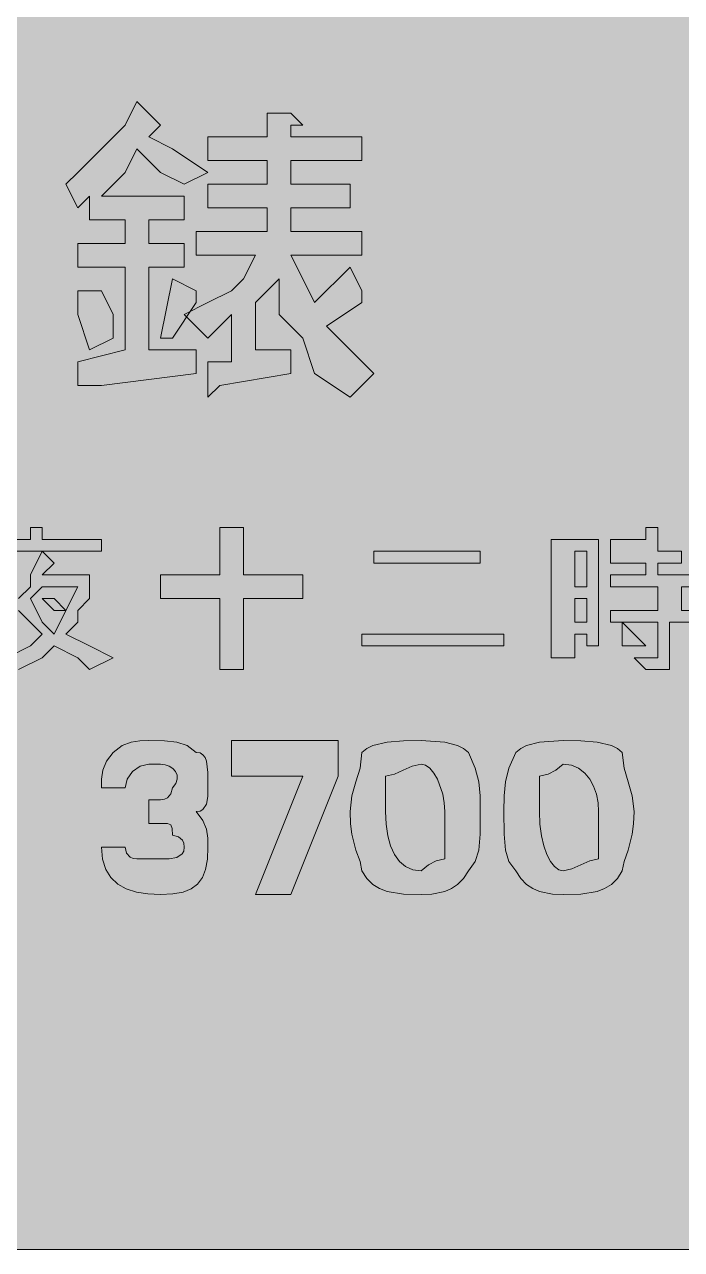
# Model space of a CAD drawing. Header units: metres. Extents: x 9 to 558, y 12 to 260.
# Drawn here: x 361.4 to 428, y 11.8 to 136 of the extents above; entities that cross this region are included whole.
import ezdxf

# ---------------------------------------------------------------- set-up
doc = ezdxf.new("R2010")
doc.units = ezdxf.units.M
doc.layers.add('FILL_BLACK_000000', color=7, linetype='Continuous', true_color=0x000000)
doc.layers.add('FILL_YELLOW_FFFF00', color=7, linetype='Continuous', true_color=0xffff00)

msp = doc.modelspace()

# ---------------------------------------------------------------- hatches: boundary and pattern name
at = {"layer": 'FILL_BLACK_000000', "true_color": 0x000000}
h = msp.add_hatch(color=7, dxfattribs=at)
h.dxf.hatch_style = 1
h.paths.add_polyline_path([(366.81, 101.76), (371.61, 102.96), (371.61, 111.36), (366.81, 111.36), (366.81, 113.76), (371.61, 113.76), (371.61, 116.16), (368.01, 116.16), (368.01, 118.56), (366.81, 117.36), (365.61, 119.76), (366.81, 120.96), (369.21, 123.36), (371.61, 125.76), (372.81, 128.16), (375.21, 125.76), (374.01, 124.56), (376.41, 123.36), (380.01, 120.96), (377.61, 119.76), (375.21, 120.96), (372.81, 123.36), (371.61, 120.96), (369.21, 118.56), (377.61, 118.56), (377.61, 116.16), (374.01, 116.16), (374.01, 113.76), (377.61, 113.76), (377.61, 111.36), (374.01, 111.36), (374.01, 102.96), (378.81, 102.96), (378.81, 100.56), (369.21, 99.36), (368.01, 99.36), (366.81, 99.36), (366.81, 101.76)])
h = msp.add_hatch(color=7, dxfattribs=at)
h.dxf.hatch_style = 1
h.paths.add_polyline_path([(386.01, 124.56), (386.01, 126.96), (388.41, 126.96), (389.61, 125.76), (388.41, 125.76), (388.41, 124.56), (395.61, 124.56), (395.61, 122.16), (388.41, 122.16), (388.41, 119.76), (394.41, 119.76), (394.41, 117.36), (388.41, 117.36), (388.41, 114.96), (395.61, 114.96), (395.61, 112.56), (388.41, 112.56), (389.61, 110.16), (390.81, 107.76), (394.41, 111.36), (395.61, 108.96), (395.61, 107.76), (392.01, 105.36), (394.41, 102.96), (396.81, 100.56), (394.41, 98.16), (390.81, 100.56), (389.61, 104.16), (387.21, 106.56), (387.21, 110.16), (384.81, 107.76), (384.81, 102.96), (388.41, 102.96), (388.41, 100.56), (381.21, 99.36), (380.01, 98.16), (380.01, 99.36), (380.01, 101.76), (382.41, 101.76), (382.41, 106.56), (380.01, 104.16), (377.61, 106.56), (380.01, 107.76), (382.41, 108.96), (383.61, 110.16), (384.81, 112.56), (378.81, 112.56), (378.81, 114.96), (386.01, 114.96), (386.01, 117.36), (380.01, 117.36), (380.01, 119.76), (386.01, 119.76), (386.01, 122.16), (380.01, 122.16), (380.01, 124.56), (386.01, 124.56)])
h = msp.add_hatch(color=7, dxfattribs=at)
h.dxf.hatch_style = 1
h.paths.add_polyline_path([(376.41, 110.16), (378.81, 108.96), (378.81, 107.76), (376.41, 104.16), (375.21, 104.16), (376.41, 110.16)])
h = msp.add_hatch(color=7, dxfattribs=at)
h.dxf.hatch_style = 1
h.paths.add_polyline_path([(370.41, 106.56), (370.41, 104.16), (368.01, 102.96), (366.81, 106.56), (366.81, 108.96), (369.21, 108.96), (370.41, 106.56)])
h = msp.add_hatch(color=7, dxfattribs=at)
h.dxf.hatch_style = 1
h.paths.add_polyline_path([(362.01, 83.76), (362.01, 84.96), (363.21, 84.96), (363.21, 83.76), (369.21, 83.76), (369.21, 82.56), (356.01, 82.56), (356.01, 83.76), (362.01, 83.76)])
h = msp.add_hatch(color=7, dxfattribs=at)
h.dxf.hatch_style = 1
h.paths.add_polyline_path([(383.61, 84.96), (383.61, 80.16), (389.61, 80.16), (389.61, 77.76), (383.61, 77.76), (383.61, 70.56), (381.21, 70.56), (381.21, 77.76), (375.21, 77.76), (375.21, 80.16), (381.21, 80.16), (381.21, 84.96), (382.41, 84.96), (383.61, 84.96)])
h = msp.add_hatch(color=7, dxfattribs=at)
h.dxf.hatch_style = 1
h.paths.add_polyline_path([(424.41, 81.36), (420.81, 81.36), (420.81, 83.76), (424.41, 83.76), (424.41, 84.96), (425.61, 84.96), (425.61, 82.56), (428.01, 82.56), (428.01, 81.36), (425.61, 81.36), (425.61, 80.16), (429.21, 80.16), (429.21, 78.96), (428.01, 78.96), (428.01, 76.56), (429.21, 76.56), (429.21, 75.36), (426.81, 75.36), (426.81, 71.76), (426.81, 70.56), (425.61, 70.56), (424.41, 70.56), (423.21, 71.76), (425.61, 71.76), (425.61, 72.96), (425.61, 75.36), (420.81, 75.36), (420.81, 76.56), (425.61, 76.56), (425.61, 78.96), (420.81, 78.96), (420.81, 80.16), (424.41, 80.16), (424.41, 81.36)])
h = msp.add_hatch(color=7, dxfattribs=at)
h.dxf.hatch_style = 1
h.paths.add_polyline_path([(418.41, 72.96), (418.41, 74.16), (417.21, 74.16), (417.21, 71.76), (414.81, 71.76), (414.81, 72.96), (414.81, 83.76), (419.61, 83.76), (419.61, 72.96), (418.41, 72.96)])
h.paths.add_polyline_path([(417.21, 82.56), (417.21, 78.96), (418.41, 78.96), (418.41, 82.56), (417.21, 82.56)], flags=16)
h.paths.add_polyline_path([(418.41, 77.76), (417.21, 77.76), (417.21, 75.36), (418.41, 75.36), (418.41, 77.76)], flags=16)
h = msp.add_hatch(color=7, dxfattribs=at)
h.dxf.hatch_style = 1
h.paths.add_polyline_path([(368.01, 80.16), (368.01, 78.96), (368.01, 77.76), (366.81, 76.56), (366.81, 75.36), (365.61, 74.16), (368.01, 72.96), (370.41, 71.76), (368.01, 70.56), (366.81, 71.76), (364.41, 72.96), (363.21, 71.76), (360.81, 70.56), (359.61, 71.76), (362.01, 72.96), (363.21, 74.16), (360.81, 76.56), (360.81, 75.36), (359.61, 76.56), (360.81, 77.76), (362.01, 78.96), (362.01, 80.16), (363.21, 82.56), (364.41, 81.36), (363.21, 80.16), (366.81, 80.16), (368.01, 80.16)])
h.paths.add_polyline_path([(365.61, 76.56), (366.81, 78.96), (363.21, 78.96), (362.01, 77.76), (363.21, 75.36), (364.41, 74.16), (365.61, 76.56)], flags=16)
h = msp.add_hatch(color=7, dxfattribs=at)
h.dxf.hatch_style = 1
h.paths.add_polyline_path([(407.61, 82.56), (407.61, 81.36), (396.81, 81.36), (396.81, 82.56), (407.61, 82.56)])
h = msp.add_hatch(color=7, dxfattribs=at)
h.dxf.hatch_style = 1
h.paths.add_polyline_path([(363.21, 77.76), (364.41, 77.76), (365.61, 76.56), (364.41, 76.56), (363.21, 77.76)])
h = msp.add_hatch(color=7, dxfattribs=at)
h.dxf.hatch_style = 1
h.paths.add_polyline_path([(423.21, 74.16), (424.41, 72.96), (423.21, 72.96), (422.01, 72.96), (422.01, 74.16), (422.01, 75.36), (423.21, 74.16)])
h = msp.add_hatch(color=7, dxfattribs=at)
h.dxf.hatch_style = 1
h.paths.add_polyline_path([(410.01, 74.16), (410.01, 72.96), (395.61, 72.96), (395.61, 74.16), (410.01, 74.16)])
h = msp.add_hatch(color=7, dxfattribs=at)
h.dxf.hatch_style = 1
h.paths.add_polyline_path([(373.92, 47.82), (372.75, 48), (371.73, 48.33), (370.86, 48.81), (370.16, 49.46), (369.64, 50.29), (369.32, 51.32), (369.21, 52.56), (371.61, 52.56), (371.76, 51.96), (372.12, 51.55), (372.41, 51.41), (372.81, 51.36), (375.21, 51.36), (376.09, 51.38), (376.86, 51.51), (377.4, 51.87), (377.56, 52.16), (377.61, 52.56), (377.56, 52.96), (377.42, 53.25), (377.01, 53.61), (376.41, 53.76), (376.39, 54.45), (376.26, 54.81), (375.9, 54.94), (375.21, 54.96), (374.01, 54.96), (374.01, 57.36), (375.21, 57.36), (375.61, 57.41), (375.9, 57.55), (376.26, 57.96), (376.41, 58.56), (376.75, 59.01), (376.9, 59.44), (376.87, 59.85), (376.71, 60.21), (376.43, 60.52), (376.07, 60.75), (375.66, 60.91), (375.21, 60.96), (374.01, 60.96), (373.13, 60.75), (372.36, 60.21), (371.82, 59.44), (371.61, 58.56), (369.21, 58.56), (369.23, 59.46), (369.36, 60.36), (369.72, 61.26), (370.41, 62.16), (371.31, 62.85), (372.21, 63.21), (373.11, 63.34), (374.01, 63.36), (375.6, 63.34), (376.86, 63.21), (377.89, 62.85), (378.81, 62.16), (379.21, 62.1), (379.5, 61.93), (379.72, 61.65), (379.86, 61.26), (379.99, 60.13), (380.01, 58.56), (379.99, 57.68), (379.86, 56.91), (379.5, 56.37), (379.21, 56.21), (378.81, 56.16), (379.5, 55.26), (379.86, 54.36), (379.99, 53.46), (380.01, 52.56), (379.95, 51.32), (379.77, 50.29), (379.44, 49.46), (378.96, 48.81), (378.31, 48.33), (377.48, 48), (376.45, 47.82), (375.21, 47.76), (373.92, 47.82)])
h = msp.add_hatch(color=7, dxfattribs=at)
h.dxf.hatch_style = 1
h.paths.add_polyline_path([(389.61, 59.76), (382.41, 59.76), (382.41, 63.36), (393.21, 63.36), (393.21, 59.76), (388.41, 47.76), (384.81, 47.76), (389.61, 59.76)])
h = msp.add_hatch(color=7, dxfattribs=at)
h.dxf.hatch_style = 1
h.paths.add_polyline_path([(407.46, 52.26), (407.1, 51.1), (406.41, 50.16), (405.91, 49.37), (405.32, 48.77), (404.68, 48.35), (404.01, 48.06), (402.7, 47.8), (401.61, 47.76), (399.83, 47.8), (398.16, 48.06), (397.4, 48.35), (396.72, 48.77), (396.11, 49.37), (395.61, 50.16), (395.42, 51.1), (395.01, 52.26), (394.6, 53.87), (394.46, 54.92), (394.41, 56.16), (394.6, 57.77), (395.01, 59.16), (395.42, 60.55), (395.61, 62.16), (396.11, 62.56), (396.72, 62.85), (398.16, 63.21), (399.83, 63.34), (401.61, 63.36), (404.01, 63.21), (405.32, 62.85), (405.91, 62.56), (406.41, 62.16), (407.1, 60.55), (407.46, 59.16), (407.59, 57.77), (407.61, 56.16), (407.59, 53.87), (407.46, 52.26)])
h.paths.add_polyline_path([(403.8, 57.92), (403.26, 59.46), (402.9, 60.07), (402.49, 60.55), (402.06, 60.85), (401.61, 60.96), (400.71, 60.77), (399.81, 60.36), (398.91, 59.95), (398.01, 59.76), (398.01, 56.16), (398.07, 54.87), (398.23, 53.7), (398.52, 52.68), (398.91, 51.81), (399.42, 51.11), (400.03, 50.59), (400.77, 50.27), (401.61, 50.16), (402.36, 50.76), (403.13, 51.17), (404.01, 51.36), (404.01, 56.16), (403.96, 57.06), (403.8, 57.92)], flags=16)
h = msp.add_hatch(color=7, dxfattribs=at)
h.dxf.hatch_style = 1
h.paths.add_polyline_path([(423.02, 53.87), (422.61, 52.26), (422.2, 51.1), (422.01, 50.16), (421.51, 49.37), (420.9, 48.77), (420.22, 48.35), (419.46, 48.06), (417.79, 47.8), (416.01, 47.76), (414.92, 47.8), (413.61, 48.06), (412.94, 48.35), (412.3, 48.77), (411.71, 49.37), (411.21, 50.16), (410.52, 51.1), (410.16, 52.26), (410.03, 53.87), (410.01, 56.16), (410.03, 57.77), (410.16, 59.16), (410.52, 60.55), (411.21, 62.16), (411.71, 62.56), (412.3, 62.85), (413.61, 63.21), (416.01, 63.36), (417.79, 63.34), (419.46, 63.21), (420.9, 62.85), (421.51, 62.56), (422.01, 62.16), (422.2, 60.55), (422.61, 59.16), (423.02, 57.77), (423.21, 56.16), (423.16, 54.92), (423.02, 53.87)])
h.paths.add_polyline_path([(419.38, 57.92), (419.1, 58.73), (418.71, 59.46), (418.2, 60.07), (417.58, 60.55), (416.85, 60.85), (416.01, 60.96), (415.26, 60.36), (414.49, 59.95), (413.61, 59.76), (413.61, 56.16), (413.66, 54.87), (413.82, 53.7), (414.05, 52.68), (414.36, 51.81), (414.72, 51.11), (415.13, 50.59), (415.56, 50.27), (416.01, 50.16), (416.91, 50.35), (417.81, 50.76), (418.71, 51.17), (419.61, 51.36), (419.61, 56.16), (419.55, 57.06), (419.38, 57.92)], flags=16)
at = {"layer": 'FILL_YELLOW_FFFF00', "true_color": 0xffff00}
h = msp.add_hatch(color=7, dxfattribs=at)
h.dxf.hatch_style = 1
h.paths.add_polyline_path([(551.26, 260.11), (552.02, 259.95), (553.41, 259.41), (556.41, 257.76), (556.81, 257.26), (557.1, 256.67), (557.46, 255.36), (557.61, 252.96), (557.61, 18.96), (557.61, 16.56), (557.42, 15.68), (557.01, 14.91), (556.41, 14.16), (553.41, 12.51), (552.02, 11.97), (551.26, 11.81), (550.41, 11.76), (16.41, 11.76), (14.01, 11.76), (13.13, 12.47), (12.36, 12.96), (11.82, 13.45), (11.66, 13.76), (11.61, 14.16), (10.82, 14.61), (10.22, 15.08), (9.8, 15.57), (9.51, 16.11), (9.25, 17.37), (9.21, 18.96), (9.21, 252.96), (9.21, 255.36), (11.61, 257.76), (12.36, 258.36), (13.13, 258.77), (14.01, 258.96), (14.76, 259.56), (15.53, 259.97), (16.41, 260.16), (550.41, 260.16), (551.26, 260.11)])

# ---------------------------------------------------------------- linework, layer by layer
at = {"layer": 'FILL_BLACK_000000', "lineweight": 0, "true_color": 0x000000}
for points in [[(366.81, 101.76), (371.61, 102.96), (371.61, 111.36), (366.81, 111.36), (366.81, 113.76), (371.61, 113.76), (371.61, 116.16), (368.01, 116.16), (368.01, 118.56), (366.81, 117.36), (365.61, 119.76), (366.81, 120.96), (369.21, 123.36), (371.61, 125.76), (372.81, 128.16), (375.21, 125.76), (374.01, 124.56), (376.41, 123.36), (380.01, 120.96), (377.61, 119.76), (375.21, 120.96), (372.81, 123.36), (371.61, 120.96), (369.21, 118.56), (377.61, 118.56), (377.61, 116.16), (374.01, 116.16), (374.01, 113.76), (377.61, 113.76), (377.61, 111.36), (374.01, 111.36), (374.01, 102.96), (378.81, 102.96), (378.81, 100.56), (369.21, 99.36), (368.01, 99.36), (366.81, 99.36)], [(386.01, 124.56), (386.01, 126.96), (388.41, 126.96), (389.61, 125.76), (388.41, 125.76), (388.41, 124.56), (395.61, 124.56), (395.61, 122.16), (388.41, 122.16), (388.41, 119.76), (394.41, 119.76), (394.41, 117.36), (388.41, 117.36), (388.41, 114.96), (395.61, 114.96), (395.61, 112.56), (388.41, 112.56), (389.61, 110.16), (390.81, 107.76), (394.41, 111.36), (395.61, 108.96), (395.61, 107.76), (392.01, 105.36), (394.41, 102.96), (396.81, 100.56), (394.41, 98.16), (390.81, 100.56), (389.61, 104.16), (387.21, 106.56), (387.21, 110.16), (384.81, 107.76), (384.81, 102.96), (388.41, 102.96), (388.41, 100.56), (381.21, 99.36), (380.01, 98.16), (380.01, 99.36), (380.01, 101.76), (382.41, 101.76), (382.41, 106.56), (380.01, 104.16), (377.61, 106.56), (380.01, 107.76), (382.41, 108.96), (383.61, 110.16), (384.81, 112.56), (378.81, 112.56), (378.81, 114.96), (386.01, 114.96), (386.01, 117.36), (380.01, 117.36), (380.01, 119.76), (386.01, 119.76), (386.01, 122.16), (380.01, 122.16), (380.01, 124.56)], [(376.41, 110.16), (378.81, 108.96), (378.81, 107.76), (376.41, 104.16), (375.21, 104.16)], [(370.41, 106.56), (370.41, 104.16), (368.01, 102.96), (366.81, 106.56), (366.81, 108.96), (369.21, 108.96)], [(362.01, 83.76), (362.01, 84.96), (363.21, 84.96), (363.21, 83.76), (369.21, 83.76), (369.21, 82.56), (356.01, 82.56), (356.01, 83.76)], [(383.61, 84.96), (383.61, 80.16), (389.61, 80.16), (389.61, 77.76), (383.61, 77.76), (383.61, 70.56), (381.21, 70.56), (381.21, 77.76), (375.21, 77.76), (375.21, 80.16), (381.21, 80.16), (381.21, 84.96), (382.41, 84.96)], [(418.41, 72.96), (418.41, 74.16), (417.21, 74.16), (417.21, 71.76), (414.81, 71.76), (414.81, 72.96), (414.81, 83.76), (419.61, 83.76), (419.61, 72.96)], [(407.61, 82.56), (407.61, 81.36), (396.81, 81.36), (396.81, 82.56)], [(417.21, 82.56), (417.21, 78.96), (418.41, 78.96), (418.41, 82.56)], [(365.61, 76.56), (366.81, 78.96), (363.21, 78.96), (362.01, 77.76), (363.21, 75.36), (364.41, 74.16)], [(363.21, 77.76), (364.41, 77.76), (365.61, 76.56), (364.41, 76.56)], [(418.41, 77.76), (417.21, 77.76), (417.21, 75.36), (418.41, 75.36)], [(423.21, 74.16), (424.41, 72.96), (423.21, 72.96), (422.01, 72.96), (422.01, 74.16), (422.01, 75.36)], [(410.01, 74.16), (410.01, 72.96), (395.61, 72.96), (395.61, 74.16)], [(373.92, 47.82), (372.75, 48), (371.73, 48.33), (370.86, 48.81), (370.16, 49.46), (369.64, 50.29), (369.32, 51.32), (369.21, 52.56), (371.61, 52.56), (371.76, 51.96), (372.12, 51.55), (372.41, 51.41), (372.81, 51.36), (375.21, 51.36), (376.09, 51.38), (376.86, 51.51), (377.4, 51.87), (377.56, 52.16), (377.61, 52.56), (377.56, 52.96), (377.42, 53.25), (377.01, 53.61), (376.41, 53.76), (376.39, 54.45), (376.26, 54.81), (375.9, 54.94), (375.21, 54.96), (374.01, 54.96), (374.01, 57.36), (375.21, 57.36), (375.61, 57.41), (375.9, 57.55), (376.26, 57.96), (376.41, 58.56), (376.75, 59.01), (376.9, 59.44), (376.87, 59.85), (376.71, 60.21), (376.43, 60.52), (376.07, 60.75), (375.66, 60.91), (375.21, 60.96), (374.01, 60.96), (373.13, 60.75), (372.36, 60.21), (371.82, 59.44), (371.61, 58.56), (369.21, 58.56), (369.23, 59.46), (369.36, 60.36), (369.72, 61.26), (370.41, 62.16), (371.31, 62.85), (372.21, 63.21), (373.11, 63.34), (374.01, 63.36), (375.6, 63.34), (376.86, 63.21), (377.89, 62.85), (378.81, 62.16), (379.21, 62.1), (379.5, 61.93), (379.72, 61.65), (379.86, 61.26), (379.99, 60.13), (380.01, 58.56), (379.99, 57.68), (379.86, 56.91), (379.5, 56.37), (379.21, 56.21), (378.81, 56.16), (379.5, 55.26), (379.86, 54.36), (379.99, 53.46), (380.01, 52.56), (379.95, 51.32), (379.77, 50.29), (379.44, 49.46), (378.96, 48.81), (378.31, 48.33), (377.48, 48), (376.45, 47.82), (375.21, 47.76)], [(389.61, 59.76), (382.41, 59.76), (382.41, 63.36), (393.21, 63.36), (393.21, 59.76), (388.41, 47.76), (384.81, 47.76)], [(407.46, 52.26), (407.1, 51.1), (406.41, 50.16), (405.91, 49.37), (405.32, 48.77), (404.68, 48.35), (404.01, 48.06), (402.7, 47.8), (401.61, 47.76), (399.83, 47.8), (398.16, 48.06), (397.4, 48.35), (396.72, 48.77), (396.11, 49.37), (395.61, 50.16), (395.42, 51.1), (395.01, 52.26), (394.6, 53.87), (394.46, 54.92), (394.41, 56.16), (394.6, 57.77), (395.01, 59.16), (395.42, 60.55), (395.61, 62.16), (396.11, 62.56), (396.72, 62.85), (398.16, 63.21), (399.83, 63.34), (401.61, 63.36), (404.01, 63.21), (405.32, 62.85), (405.91, 62.56), (406.41, 62.16), (407.1, 60.55), (407.46, 59.16), (407.59, 57.77), (407.61, 56.16), (407.59, 53.87)], [(423.02, 53.87), (422.61, 52.26), (422.2, 51.1), (422.01, 50.16), (421.51, 49.37), (420.9, 48.77), (420.22, 48.35), (419.46, 48.06), (417.79, 47.8), (416.01, 47.76), (414.92, 47.8), (413.61, 48.06), (412.94, 48.35), (412.3, 48.77), (411.71, 49.37), (411.21, 50.16), (410.52, 51.1), (410.16, 52.26), (410.03, 53.87), (410.01, 56.16), (410.03, 57.77), (410.16, 59.16), (410.52, 60.55), (411.21, 62.16), (411.71, 62.56), (412.3, 62.85), (413.61, 63.21), (416.01, 63.36), (417.79, 63.34), (419.46, 63.21), (420.9, 62.85), (421.51, 62.56), (422.01, 62.16), (422.2, 60.55), (422.61, 59.16), (423.02, 57.77), (423.21, 56.16), (423.16, 54.92)], [(403.8, 57.92), (403.26, 59.46), (402.9, 60.07), (402.49, 60.55), (402.06, 60.85), (401.61, 60.96), (400.71, 60.77), (399.81, 60.36), (398.91, 59.95), (398.01, 59.76), (398.01, 56.16), (398.07, 54.87), (398.23, 53.7), (398.52, 52.68), (398.91, 51.81), (399.42, 51.11), (400.03, 50.59), (400.77, 50.27), (401.61, 50.16), (402.36, 50.76), (403.13, 51.17), (404.01, 51.36), (404.01, 56.16), (403.96, 57.06)], [(419.38, 57.92), (419.1, 58.73), (418.71, 59.46), (418.2, 60.07), (417.58, 60.55), (416.85, 60.85), (416.01, 60.96), (415.26, 60.36), (414.49, 59.95), (413.61, 59.76), (413.61, 56.16), (413.66, 54.87), (413.82, 53.7), (414.05, 52.68), (414.36, 51.81), (414.72, 51.11), (415.13, 50.59), (415.56, 50.27), (416.01, 50.16), (416.91, 50.35), (417.81, 50.76), (418.71, 51.17), (419.61, 51.36), (419.61, 56.16), (419.55, 57.06)]]:
    msp.add_lwpolyline(points, close=True, dxfattribs=at)
for points in [[(429.21, 75.36), (426.81, 75.36), (426.81, 71.76), (426.81, 70.56), (425.61, 70.56), (424.41, 70.56), (423.21, 71.76), (425.61, 71.76), (425.61, 72.96), (425.61, 75.36), (420.81, 75.36), (420.81, 76.56), (425.61, 76.56), (425.61, 78.96), (420.81, 78.96), (420.81, 80.16), (424.41, 80.16), (424.41, 81.36), (420.81, 81.36), (420.81, 83.76), (424.41, 83.76), (424.41, 84.96), (425.61, 84.96), (425.61, 82.56), (428.01, 82.56), (428.01, 81.36), (425.61, 81.36), (425.61, 80.16), (429.21, 80.16)], [(360.81, 77.76), (362.01, 78.96), (362.01, 80.16), (363.21, 82.56), (364.41, 81.36), (363.21, 80.16), (366.81, 80.16), (368.01, 80.16), (368.01, 78.96), (368.01, 77.76), (366.81, 76.56), (366.81, 75.36), (365.61, 74.16), (368.01, 72.96), (370.41, 71.76), (368.01, 70.56), (366.81, 71.76), (364.41, 72.96), (363.21, 71.76), (360.81, 70.56)], [(429.21, 78.96), (428.01, 78.96), (428.01, 76.56), (429.21, 76.56)], [(359.61, 71.76), (362.01, 72.96), (363.21, 74.16), (360.81, 76.56)]]:
    msp.add_lwpolyline(points, dxfattribs=at)
at = {"layer": 'FILL_YELLOW_FFFF00', "lineweight": 0, "true_color": 0xffff00}
msp.add_lwpolyline([(16.41, 260.16), (550.41, 260.16), (551.26, 260.11), (552.02, 259.95), (553.41, 259.41), (556.41, 257.76), (556.81, 257.26), (557.1, 256.67), (557.46, 255.36), (557.61, 252.96), (557.61, 18.96), (557.61, 16.56), (557.42, 15.68), (557.01, 14.91), (556.41, 14.16), (553.41, 12.51), (552.02, 11.97), (551.26, 11.81), (550.41, 11.76), (16.41, 11.76)], dxfattribs=at)

doc.saveas('drawing.dxf')
